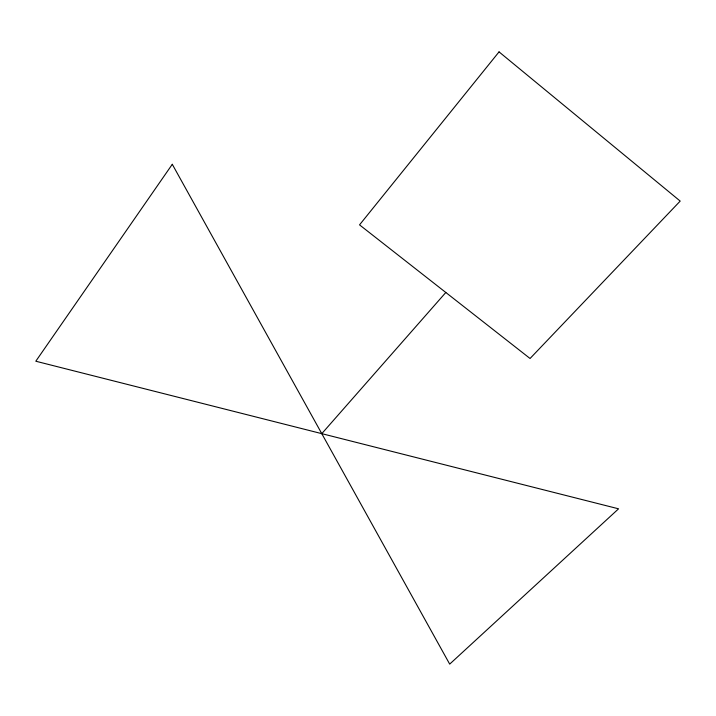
<?xml version="1.0" encoding="UTF-8"?>
<svg xmlns="http://www.w3.org/2000/svg" width="716" height="716" viewBox="0 0 716 716"><rect width="100%" height="100%" fill="white"/><g stroke="black" fill="none" stroke-linecap="round" stroke-linejoin="round"><path stroke-width="1.07" d="M321.788 433.654L445.817 292.477M172.287 164.295L35.8 361.222L618.57 508.816L449.693 664.117L172.287 164.295M499.043 51.883L359.539 224.869L530.055 358.492L680.2 201.089L499.043 51.883"/></g></svg>
